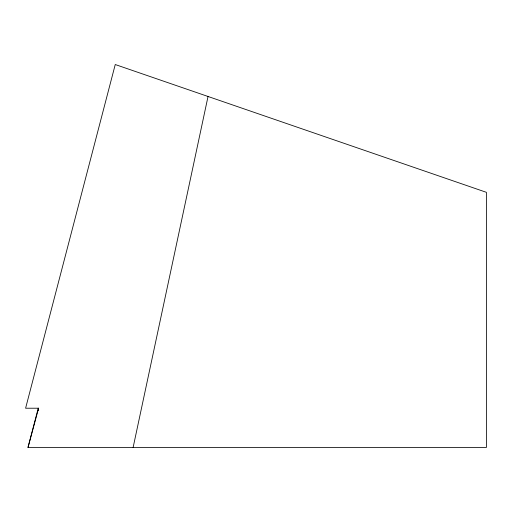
<?xml version="1.0" encoding="UTF-8"?>
<svg xmlns="http://www.w3.org/2000/svg" width="512" height="512" viewBox="0 0 512 512"><rect width="100%" height="100%" fill="white"/><g stroke="black" fill="none" stroke-linecap="round" stroke-linejoin="round"><path stroke-width="0.77" d="M133.12 447.469L208.038 96.48M38.618 410.573L38.618 408.218L25.6 408.218L115.251 64.531L486.4 192.326L486.4 447.469L27.994 447.469L38.234 408.218M27.994 447.469L38.618 408.218"/></g></svg>
